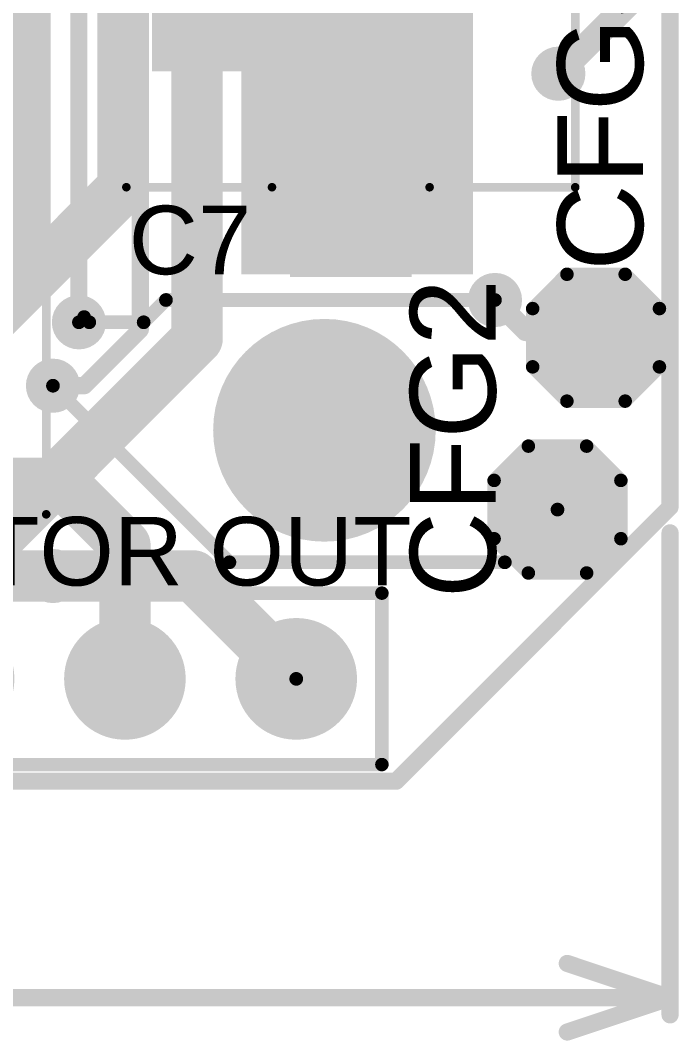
# Model space of a CAD drawing. Header units: millimetres. Extents: x -0.39 to 1.43, y -0.39 to 1.45.
# Drawn here: x 1.046 to 1.43, y -0.356 to 0.239 of the extents above; entities that cross this region are included whole.
import ezdxf

# ---------------------------------------------------------------- set-up
doc = ezdxf.new("R2010")
doc.units = ezdxf.units.MM
doc.header["$MEASUREMENT"] = 0
for name, color, linetype in [('BottomLayer', 5, 'Continuous'), ('BottomPaste', 16, 'Continuous'), ('BottomSolder', 6, 'Continuous'), ('Mechanical1', 6, 'Continuous'), ('Mechanical2', 216, 'Continuous'), ('MultiLayer', 9, 'Continuous'), ('PadHoleLayer', 156, 'Continuous'), ('TopLayer', 1, 'Continuous'), ('TopOverlay', 2, 'Continuous'), ('TopPaste', 8, 'Continuous'), ('TopSolder', 216, 'Continuous'), ('ViaHoleLayer', 16, 'Continuous')]:
    doc.layers.add(name, color=color, linetype=linetype)
doc.styles.add('Arial', font='', dxfattribs={"height": 0.2})
doc.styles.get('Arial').set_extended_font_data('Arial')

# ---------------------------------------------------------------- blocks, each defined once
blk = doc.blocks.new('T__________16')
at = {"layer": 'TopLayer'}
blk.add_hatch(color=1, dxfattribs=at).paths.add_polyline_path([(0.015, 0.03), (-0.015, 0.03), (-0.03, 0.015), (-0.03, -0.015), (-0.015, -0.03), (0.015, -0.03), (0.03, -0.015), (0.03, 0.015)])
at = {"layer": 'TopPaste'}
blk.add_hatch(color=8, dxfattribs=at).paths.add_polyline_path([(0.015, 0.03), (-0.015, 0.03), (-0.03, 0.015), (-0.03, -0.015), (-0.015, -0.03), (0.015, -0.03), (0.03, -0.015), (0.03, 0.015)])
at = {"layer": 'TopSolder'}
blk.add_hatch(color=216, dxfattribs=at).paths.add_polyline_path([(0.017, 0.034), (-0.017, 0.034), (-0.034, 0.017), (-0.034, -0.017), (-0.017, -0.034), (0.017, -0.034), (0.034, -0.017), (0.034, 0.017)])
at = {"layer": 'TopOverlay', "const_width": 0.007874}
for points in [[(-0.037, 0.017), (-0.017, 0.037)], [(-0.017, 0.037), (0.017, 0.037)], [(-0.017, 0.037), (0.017, 0.037)], [(0.017, 0.037), (0.037, 0.017)], [(-0.037, -0.017), (-0.037, 0.017)], [(0.037, -0.017), (0.037, 0.017)], [(-0.037, -0.017), (-0.017, -0.037)], [(0.017, -0.037), (0.037, -0.017)], [(-0.017, -0.037), (0.017, -0.037)], [(-0.017, -0.037), (0.017, -0.037)]]:
    blk.add_lwpolyline(points, dxfattribs=at)
at = {"layer": 'TopOverlay', "const_width": 0.003937}
for points in [[(-0.0189685, 0.037, 1), (-0.0150315, 0.037, 1)], [(-0.0189685, 0.037, 1), (-0.0150315, 0.037, 1)], [(-0.0189685, 0.037, 1), (-0.0150315, 0.037, 1)], [(0.0150315, 0.037, 1), (0.0189685, 0.037, 1)], [(0.0150315, 0.037, 1), (0.0189685, 0.037, 1)], [(0.0150315, 0.037, 1), (0.0189685, 0.037, 1)], [(-0.0389685, 0.017, 1), (-0.0350315, 0.017, 1)], [(-0.0389685, 0.017, 1), (-0.0350315, 0.017, 1)], [(0.0350315, 0.017, 1), (0.0389685, 0.017, 1)], [(0.0350315, 0.017, 1), (0.0389685, 0.017, 1)], [(-0.0389685, -0.017, 1), (-0.0350315, -0.017, 1)], [(-0.0389685, -0.017, 1), (-0.0350315, -0.017, 1)], [(0.0350315, -0.017, 1), (0.0389685, -0.017, 1)], [(0.0350315, -0.017, 1), (0.0389685, -0.017, 1)], [(-0.0189685, -0.037, 1), (-0.0150315, -0.037, 1)], [(-0.0189685, -0.037, 1), (-0.0150315, -0.037, 1)], [(-0.0189685, -0.037, 1), (-0.0150315, -0.037, 1)], [(0.0150315, -0.037, 1), (0.0189685, -0.037, 1)], [(0.0150315, -0.037, 1), (0.0189685, -0.037, 1)], [(0.0150315, -0.037, 1), (0.0189685, -0.037, 1)]]:
    blk.add_lwpolyline(points, format="xyb", close=True, dxfattribs=at)
blk = doc.blocks.new('T__________17')
at = {"layer": 'TopLayer'}
blk.add_hatch(color=1, dxfattribs=at).paths.add_polyline_path([(0.015, 0.03), (-0.015, 0.03), (-0.03, 0.015), (-0.03, -0.015), (-0.015, -0.03), (0.015, -0.03), (0.03, -0.015), (0.03, 0.015)])
at = {"layer": 'TopPaste'}
blk.add_hatch(color=8, dxfattribs=at).paths.add_polyline_path([(0.015, 0.03), (-0.015, 0.03), (-0.03, 0.015), (-0.03, -0.015), (-0.015, -0.03), (0.015, -0.03), (0.03, -0.015), (0.03, 0.015)])
at = {"layer": 'TopSolder'}
blk.add_hatch(color=216, dxfattribs=at).paths.add_polyline_path([(0.017, 0.034), (-0.017, 0.034), (-0.034, 0.017), (-0.034, -0.017), (-0.017, -0.034), (0.017, -0.034), (0.034, -0.017), (0.034, 0.017)])
at = {"layer": 'TopOverlay', "const_width": 0.007874}
for points in [[(-0.037, 0.017), (-0.017, 0.037)], [(-0.017, 0.037), (0.017, 0.037)], [(-0.017, 0.037), (0.017, 0.037)], [(0.017, 0.037), (0.037, 0.017)], [(-0.037, -0.017), (-0.037, 0.017)], [(0.037, -0.017), (0.037, 0.017)], [(-0.037, -0.017), (-0.017, -0.037)], [(0.017, -0.037), (0.037, -0.017)], [(-0.017, -0.037), (0.017, -0.037)], [(-0.017, -0.037), (0.017, -0.037)]]:
    blk.add_lwpolyline(points, dxfattribs=at)
at = {"layer": 'TopOverlay', "const_width": 0.003937}
for points in [[(-0.0189685, 0.037, 1), (-0.0150315, 0.037, 1)], [(-0.0189685, 0.037, 1), (-0.0150315, 0.037, 1)], [(-0.0189685, 0.037, 1), (-0.0150315, 0.037, 1)], [(0.0150315, 0.037, 1), (0.0189685, 0.037, 1)], [(0.0150315, 0.037, 1), (0.0189685, 0.037, 1)], [(0.0150315, 0.037, 1), (0.0189685, 0.037, 1)], [(-0.0389685, 0.017, 1), (-0.0350315, 0.017, 1)], [(-0.0389685, 0.017, 1), (-0.0350315, 0.017, 1)], [(0.0350315, 0.017, 1), (0.0389685, 0.017, 1)], [(0.0350315, 0.017, 1), (0.0389685, 0.017, 1)], [(-0.0389685, -0.017, 1), (-0.0350315, -0.017, 1)], [(-0.0389685, -0.017, 1), (-0.0350315, -0.017, 1)], [(0.0350315, -0.017, 1), (0.0389685, -0.017, 1)], [(0.0350315, -0.017, 1), (0.0389685, -0.017, 1)], [(-0.0189685, -0.037, 1), (-0.0150315, -0.037, 1)], [(-0.0189685, -0.037, 1), (-0.0150315, -0.037, 1)], [(-0.0189685, -0.037, 1), (-0.0150315, -0.037, 1)], [(0.0150315, -0.037, 1), (0.0189685, -0.037, 1)], [(0.0150315, -0.037, 1), (0.0189685, -0.037, 1)], [(0.0150315, -0.037, 1), (0.0189685, -0.037, 1)]]:
    blk.add_lwpolyline(points, format="xyb", close=True, dxfattribs=at)
blk = doc.blocks.new('RVT1H101M0607_52')
at = {"layer": 'TopLayer'}
for points in [[(-0.17913385, 0.03149605), (-0.04133855, 0.03149605), (-0.04133855, -0.03149605), (-0.17913385, -0.03149605)], [(0.04133855, 0.03149605), (0.17913385, 0.03149605), (0.17913385, -0.03149605), (0.04133855, -0.03149605)]]:
    blk.add_hatch(color=1, dxfattribs=at).paths.add_polyline_path(points)
at = {"layer": 'TopPaste'}
for points in [[(-0.17913385, 0.03149605), (-0.04133855, 0.03149605), (-0.04133855, -0.03149605), (-0.17913385, -0.03149605)], [(0.04133855, 0.03149605), (0.17913385, 0.03149605), (0.17913385, -0.03149605), (0.04133855, -0.03149605)]]:
    blk.add_hatch(color=8, dxfattribs=at).paths.add_polyline_path(points)
at = {"layer": 'TopSolder'}
for points in [[(-0.18313385, 0.03549605), (-0.03733855, 0.03549605), (-0.03733855, -0.03549605), (-0.18313385, -0.03549605)], [(0.03733855, 0.03549605), (0.18313385, 0.03549605), (0.18313385, -0.03549605), (0.03733855, -0.03549605)]]:
    blk.add_hatch(color=216, dxfattribs=at).paths.add_polyline_path(points)
at = {"layer": 'TopOverlay', "const_width": 0.005}
for points in [[(-0.1312362, 0.072), (-0.0722362, 0.131)], [(0.1307638, 0.131), (-0.0722362, 0.131)], [(0.1307638, 0.046), (0.1307638, 0.131)], [(-0.1312362, 0.052), (-0.1312362, 0.072)], [(-0.1542362, 0.04), (-0.1542362, 0.068)], [(-0.1402362, 0.054), (-0.1682362, 0.054)], [(0.1307638, -0.131), (0.1307638, -0.046)], [(-0.1312362, -0.072), (-0.1312362, -0.052)], [(-0.0722362, -0.131), (-0.1312362, -0.072)], [(0.1307638, -0.131), (-0.0722362, -0.131)]]:
    blk.add_lwpolyline(points, dxfattribs=at)
at = {"layer": 'TopOverlay', "const_width": 0.0025}
for points in [[(-0.0734862, 0.131, 1), (-0.0709862, 0.131, 1)], [(-0.0734862, 0.131, 1), (-0.0709862, 0.131, 1)], [(0.1295138, 0.131, 1), (0.1320138, 0.131, 1)], [(0.1295138, 0.131, 1), (0.1320138, 0.131, 1)], [(-0.1324862, 0.072, 1), (-0.1299862, 0.072, 1)], [(-0.1324862, 0.072, 1), (-0.1299862, 0.072, 1)], [(-0.1554862, 0.068, 1), (-0.1529862, 0.068, 1)], [(-0.1694862, 0.054, 1), (-0.1669862, 0.054, 1)], [(-0.1414862, 0.054, 1), (-0.1389862, 0.054, 1)], [(-0.1324862, 0.052, 1), (-0.1299862, 0.052, 1)], [(0.1295138, 0.046, 1), (0.1320138, 0.046, 1)], [(-0.1554862, 0.04, 1), (-0.1529862, 0.04, 1)], [(0.1295138, -0.046, 1), (0.1320138, -0.046, 1)], [(-0.1324862, -0.052, 1), (-0.1299862, -0.052, 1)], [(-0.1324862, -0.072, 1), (-0.1299862, -0.072, 1)], [(-0.1324862, -0.072, 1), (-0.1299862, -0.072, 1)], [(-0.0734862, -0.131, 1), (-0.0709862, -0.131, 1)], [(-0.0734862, -0.131, 1), (-0.0709862, -0.131, 1)], [(0.1295138, -0.131, 1), (0.1320138, -0.131, 1)], [(0.1295138, -0.131, 1), (0.1320138, -0.131, 1)]]:
    blk.add_lwpolyline(points, format="xyb", close=True, dxfattribs=at)
blk = doc.blocks.new('R___1210_B_66')
at = {"layer": 'BottomLayer'}
for points in [[(-0.08110235, 0.0535433), (-0.03622045, 0.0535433), (-0.03622045, -0.0535433), (-0.08110235, -0.0535433)], [(0.03622045, 0.0535433), (0.08110235, 0.0535433), (0.08110235, -0.0535433), (0.03622045, -0.0535433)]]:
    blk.add_hatch(color=5, dxfattribs=at).paths.add_polyline_path(points)
at = {"layer": 'BottomPaste'}
for points in [[(-0.08110235, 0.0535433), (-0.03622045, 0.0535433), (-0.03622045, -0.0535433), (-0.08110235, -0.0535433)], [(0.03622045, 0.0535433), (0.08110235, 0.0535433), (0.08110235, -0.0535433), (0.03622045, -0.0535433)]]:
    blk.add_hatch(color=16, dxfattribs=at).paths.add_polyline_path(points)
at = {"layer": 'BottomSolder'}
for points in [[(-0.08510235, 0.0575433), (-0.03222045, 0.0575433), (-0.03222045, -0.0575433), (-0.08510235, -0.0575433)], [(0.03222045, 0.0575433), (0.08510235, 0.0575433), (0.08510235, -0.0575433), (0.03222045, -0.0575433)]]:
    blk.add_hatch(color=6, dxfattribs=at).paths.add_polyline_path(points)
blk = doc.blocks.new('HDR1X4__80')
at = {"layer": 'BottomLayer'}
blk.add_hatch(color=5, dxfattribs=at).paths.add_polyline_path([(-0.03149605, 0.03149605), (0.03149605, 0.03149605), (0.03149605, -0.03149605), (-0.03149605, -0.03149605)])
h = blk.add_hatch(color=5, dxfattribs=at)
edge = h.paths.add_edge_path()
edge.add_arc((0.1, 0), 0.031496, 0, 360)
h = blk.add_hatch(color=5, dxfattribs=at)
edge = h.paths.add_edge_path()
edge.add_arc((0.2, 0), 0.031496, 0, 360)
h = blk.add_hatch(color=5, dxfattribs=at)
edge = h.paths.add_edge_path()
edge.add_arc((0.3, 0), 0.031496, 0, 360)
at = {"layer": 'BottomSolder'}
blk.add_hatch(color=6, dxfattribs=at).paths.add_polyline_path([(-0.03549605, 0.03549605), (0.03549605, 0.03549605), (0.03549605, -0.03549605), (-0.03549605, -0.03549605)])
h = blk.add_hatch(color=6, dxfattribs=at)
edge = h.paths.add_edge_path()
edge.add_arc((0.1, 0), 0.035496, 0, 360)
h = blk.add_hatch(color=6, dxfattribs=at)
edge = h.paths.add_edge_path()
edge.add_arc((0.2, 0), 0.035496, 0, 360)
h = blk.add_hatch(color=6, dxfattribs=at)
edge = h.paths.add_edge_path()
edge.add_arc((0.3, 0), 0.035496, 0, 360)
at = {"layer": 'MultiLayer'}
blk.add_hatch(color=9, dxfattribs=at).paths.add_polyline_path([(-0.03149605, 0.03149605), (0.03149605, 0.03149605), (0.03149605, -0.03149605), (-0.03149605, -0.03149605)])
h = blk.add_hatch(color=9, dxfattribs=at)
edge = h.paths.add_edge_path()
edge.add_arc((0.1, 0), 0.031496, 0, 360)
h = blk.add_hatch(color=9, dxfattribs=at)
edge = h.paths.add_edge_path()
edge.add_arc((0.2, 0), 0.031496, 0, 360)
h = blk.add_hatch(color=9, dxfattribs=at)
edge = h.paths.add_edge_path()
edge.add_arc((0.3, 0), 0.031496, 0, 360)
at = {"layer": 'PadHoleLayer'}
h = blk.add_hatch(color=156, dxfattribs=at)
edge = h.paths.add_edge_path()
edge.add_arc((0, 0), 0.0187008, 0, 360)
h = blk.add_hatch(color=156, dxfattribs=at)
edge = h.paths.add_edge_path()
edge.add_arc((0.1, 0), 0.0187008, 0, 360)
h = blk.add_hatch(color=156, dxfattribs=at)
edge = h.paths.add_edge_path()
edge.add_arc((0.2, 0), 0.0187008, 0, 360)
h = blk.add_hatch(color=156, dxfattribs=at)
edge = h.paths.add_edge_path()
edge.add_arc((0.3, 0), 0.0187008, 0, 360)
at = {"layer": 'TopLayer'}
blk.add_hatch(color=1, dxfattribs=at).paths.add_polyline_path([(-0.03149605, 0.03149605), (0.03149605, 0.03149605), (0.03149605, -0.03149605), (-0.03149605, -0.03149605)])
h = blk.add_hatch(color=1, dxfattribs=at)
edge = h.paths.add_edge_path()
edge.add_arc((0.1, 0), 0.031496, 0, 360)
h = blk.add_hatch(color=1, dxfattribs=at)
edge = h.paths.add_edge_path()
edge.add_arc((0.2, 0), 0.031496, 0, 360)
h = blk.add_hatch(color=1, dxfattribs=at)
edge = h.paths.add_edge_path()
edge.add_arc((0.3, 0), 0.031496, 0, 360)
at = {"layer": 'TopSolder'}
blk.add_hatch(color=216, dxfattribs=at).paths.add_polyline_path([(-0.03549605, 0.03549605), (0.03549605, 0.03549605), (0.03549605, -0.03549605), (-0.03549605, -0.03549605)])
h = blk.add_hatch(color=216, dxfattribs=at)
edge = h.paths.add_edge_path()
edge.add_arc((0.1, 0), 0.035496, 0, 360)
h = blk.add_hatch(color=216, dxfattribs=at)
edge = h.paths.add_edge_path()
edge.add_arc((0.2, 0), 0.035496, 0, 360)
h = blk.add_hatch(color=216, dxfattribs=at)
edge = h.paths.add_edge_path()
edge.add_arc((0.3, 0), 0.035496, 0, 360)
at = {"layer": 'TopOverlay', "const_width": 0.007874}
for points in [[(-0.05, 0.05), (0.35, 0.05)], [(-0.05, -0.05), (-0.05, 0.05)], [(0.35, -0.05), (0.35, 0.05)], [(-0.05, -0.05), (0.35, -0.05)]]:
    blk.add_lwpolyline(points, dxfattribs=at)
at = {"layer": 'TopOverlay', "const_width": 0.003937}
for points in [[(-0.0519685, 0.05, 1), (-0.0480315, 0.05, 1)], [(-0.0519685, 0.05, 1), (-0.0480315, 0.05, 1)], [(0.3480315, 0.05, 1), (0.3519685, 0.05, 1)], [(0.3480315, 0.05, 1), (0.3519685, 0.05, 1)], [(-0.0519685, -0.05, 1), (-0.0480315, -0.05, 1)], [(-0.0519685, -0.05, 1), (-0.0480315, -0.05, 1)], [(0.3480315, -0.05, 1), (0.3519685, -0.05, 1)], [(0.3480315, -0.05, 1), (0.3519685, -0.05, 1)]]:
    blk.add_lwpolyline(points, format="xyb", close=True, dxfattribs=at)
blk = doc.blocks.new('HY951180A_82')
at = {"layer": 'TopOverlay', "const_width": 0.005}
for points in [[(-0.3309998, -0.1218976), (-0.331, -0.331)], [(-0.331, -0.331), (0.3310002, -0.331)]]:
    blk.add_lwpolyline(points, dxfattribs=at)
at = {"layer": 'TopOverlay', "const_width": 0.0025}
blk.add_lwpolyline([(-0.33225, -0.331, 1), (-0.32975, -0.331, 1)], format="xyb", close=True, dxfattribs=at)
blk.add_lwpolyline([(-0.33225, -0.331, 1), (-0.32975, -0.331, 1)], format="xyb", close=True, dxfattribs=at)

msp = doc.modelspace()

# ---------------------------------------------------------------- hatches: boundary and pattern name
at = {"layer": 'BottomLayer'}
for points in [[(1.1893225, 0.091), (1.2897487, 0.091), (1.2897487, 0.3684838), (1.1893225, 0.3684838)], [(1.2492204, 0.091), (1.3102402, 0.091), (1.3102402, 0.2482764), (1.2492204, 0.2482764)]]:
    msp.add_hatch(color=5, dxfattribs=at).paths.add_polyline_path(points)
h = msp.add_hatch(color=5, dxfattribs=at)
edge = h.paths.add_edge_path()
edge.add_arc((1.1916786, 0.2113304), 0.011811, 0, 360)
h = msp.add_hatch(color=5, dxfattribs=at)
edge = h.paths.add_edge_path()
edge.add_arc((1.293, 0.2113304), 0.011811, 0, 360)
h = msp.add_hatch(color=5, dxfattribs=at)
edge = h.paths.add_edge_path()
edge.add_arc((1.36, 0.208), 0.011811, 0, 360)
h = msp.add_hatch(color=5, dxfattribs=at)
edge = h.paths.add_edge_path()
edge.add_arc((1.1916786, 0.1852478), 0.011811, 0, 360)
h = msp.add_hatch(color=5, dxfattribs=at)
edge = h.paths.add_edge_path()
edge.add_arc((1.293, 0.1852478), 0.011811, 0, 360)
h = msp.add_hatch(color=5, dxfattribs=at)
edge = h.paths.add_edge_path()
edge.add_arc((1.1916786, 0.1591652), 0.011811, 0, 360)
h = msp.add_hatch(color=5, dxfattribs=at)
edge = h.paths.add_edge_path()
edge.add_arc((1.293, 0.1591652), 0.011811, 0, 360)
h = msp.add_hatch(color=5, dxfattribs=at)
edge = h.paths.add_edge_path()
edge.add_arc((1.1916786, 0.1330826), 0.011811, 0, 360)
h = msp.add_hatch(color=5, dxfattribs=at)
edge = h.paths.add_edge_path()
edge.add_arc((1.293, 0.1330826), 0.011811, 0, 360)
h = msp.add_hatch(color=5, dxfattribs=at)
edge = h.paths.add_edge_path()
edge.add_arc((1.1916786, 0.107), 0.011811, 0, 360)
h = msp.add_hatch(color=5, dxfattribs=at)
edge = h.paths.add_edge_path()
edge.add_arc((1.293, 0.107), 0.011811, 0, 360)
h = msp.add_hatch(color=5, dxfattribs=at)
edge = h.paths.add_edge_path()
edge.add_arc((1.323, 0.076), 0.011811, 0, 360)
h = msp.add_hatch(color=5, dxfattribs=at)
edge = h.paths.add_edge_path()
edge.add_arc((1.0801526, 0.0629922), 0.011811, 0, 360)
h = msp.add_hatch(color=5, dxfattribs=at)
edge = h.paths.add_edge_path()
edge.add_arc((1.223458, 0), 0.0629921, 0, 360)
h = msp.add_hatch(color=5, dxfattribs=at)
edge = h.paths.add_edge_path()
edge.add_arc((1.065, 0.0259964), 0.011811, 0, 360)
h = msp.add_hatch(color=5, dxfattribs=at)
edge = h.paths.add_edge_path()
edge.add_arc((1.3595, -0.046243), 0.011811, 0, 360)
h = msp.add_hatch(color=5, dxfattribs=at)
edge = h.paths.add_edge_path()
edge.add_arc((1.065, -0.085), 0.011811, 0, 360)
at = {"layer": 'BottomSolder'}
h = msp.add_hatch(color=6, dxfattribs=at)
edge = h.paths.add_edge_path()
edge.add_arc((1.1916786, 0.2113304), 0.015811, 0, 360)
h = msp.add_hatch(color=6, dxfattribs=at)
edge = h.paths.add_edge_path()
edge.add_arc((1.293, 0.2113304), 0.015811, 0, 360)
h = msp.add_hatch(color=6, dxfattribs=at)
edge = h.paths.add_edge_path()
edge.add_arc((1.36, 0.208), 0.015811, 0, 360)
h = msp.add_hatch(color=6, dxfattribs=at)
edge = h.paths.add_edge_path()
edge.add_arc((1.1916786, 0.1852478), 0.015811, 0, 360)
h = msp.add_hatch(color=6, dxfattribs=at)
edge = h.paths.add_edge_path()
edge.add_arc((1.293, 0.1852478), 0.015811, 0, 360)
h = msp.add_hatch(color=6, dxfattribs=at)
edge = h.paths.add_edge_path()
edge.add_arc((1.1916786, 0.1591652), 0.015811, 0, 360)
h = msp.add_hatch(color=6, dxfattribs=at)
edge = h.paths.add_edge_path()
edge.add_arc((1.293, 0.1591652), 0.015811, 0, 360)
h = msp.add_hatch(color=6, dxfattribs=at)
edge = h.paths.add_edge_path()
edge.add_arc((1.1916786, 0.1330826), 0.015811, 0, 360)
h = msp.add_hatch(color=6, dxfattribs=at)
edge = h.paths.add_edge_path()
edge.add_arc((1.293, 0.1330826), 0.015811, 0, 360)
h = msp.add_hatch(color=6, dxfattribs=at)
edge = h.paths.add_edge_path()
edge.add_arc((1.1916786, 0.107), 0.015811, 0, 360)
h = msp.add_hatch(color=6, dxfattribs=at)
edge = h.paths.add_edge_path()
edge.add_arc((1.293, 0.107), 0.015811, 0, 360)
h = msp.add_hatch(color=6, dxfattribs=at)
edge = h.paths.add_edge_path()
edge.add_arc((1.323, 0.076), 0.015811, 0, 360)
h = msp.add_hatch(color=6, dxfattribs=at)
edge = h.paths.add_edge_path()
edge.add_arc((1.0801526, 0.0629922), 0.015811, 0, 360)
h = msp.add_hatch(color=6, dxfattribs=at)
edge = h.paths.add_edge_path()
edge.add_arc((1.223458, 0), 0.0649606, 0, 360)
h = msp.add_hatch(color=6, dxfattribs=at)
edge = h.paths.add_edge_path()
edge.add_arc((1.065, 0.0259964), 0.015811, 0, 360)
h = msp.add_hatch(color=6, dxfattribs=at)
edge = h.paths.add_edge_path()
edge.add_arc((1.3595, -0.046243), 0.015811, 0, 360)
h = msp.add_hatch(color=6, dxfattribs=at)
edge = h.paths.add_edge_path()
edge.add_arc((1.065, -0.085), 0.015811, 0, 360)
at = {"layer": 'MultiLayer'}
h = msp.add_hatch(color=9, dxfattribs=at)
edge = h.paths.add_edge_path()
edge.add_arc((1.223458, 0), 0.0629921, 0, 360)
at = {"layer": 'PadHoleLayer'}
h = msp.add_hatch(color=156, dxfattribs=at)
edge = h.paths.add_edge_path()
edge.add_arc((1.223458, 0), 0.0629921, 0, 360)
at = {"layer": 'TopLayer'}
msp.add_hatch(color=1, dxfattribs=at).paths.add_polyline_path([(1.1748819, 0.091), (1.3052401, 0.091), (1.3052401, 0.245), (1.1748819, 0.245)])
h = msp.add_hatch(color=1, dxfattribs=at)
edge = h.paths.add_edge_path()
edge.add_arc((1.1916786, 0.2113304), 0.011811, 0, 360)
h = msp.add_hatch(color=1, dxfattribs=at)
edge = h.paths.add_edge_path()
edge.add_arc((1.293, 0.2113304), 0.011811, 0, 360)
h = msp.add_hatch(color=1, dxfattribs=at)
edge = h.paths.add_edge_path()
edge.add_arc((1.36, 0.208), 0.011811, 0, 360)
h = msp.add_hatch(color=1, dxfattribs=at)
edge = h.paths.add_edge_path()
edge.add_arc((1.1916786, 0.1852478), 0.011811, 0, 360)
h = msp.add_hatch(color=1, dxfattribs=at)
edge = h.paths.add_edge_path()
edge.add_arc((1.293, 0.1852478), 0.011811, 0, 360)
h = msp.add_hatch(color=1, dxfattribs=at)
edge = h.paths.add_edge_path()
edge.add_arc((1.1916786, 0.1591652), 0.011811, 0, 360)
h = msp.add_hatch(color=1, dxfattribs=at)
edge = h.paths.add_edge_path()
edge.add_arc((1.293, 0.1591652), 0.011811, 0, 360)
h = msp.add_hatch(color=1, dxfattribs=at)
edge = h.paths.add_edge_path()
edge.add_arc((1.1916786, 0.1330826), 0.011811, 0, 360)
h = msp.add_hatch(color=1, dxfattribs=at)
edge = h.paths.add_edge_path()
edge.add_arc((1.293, 0.1330826), 0.011811, 0, 360)
h = msp.add_hatch(color=1, dxfattribs=at)
edge = h.paths.add_edge_path()
edge.add_arc((1.1916786, 0.107), 0.011811, 0, 360)
h = msp.add_hatch(color=1, dxfattribs=at)
edge = h.paths.add_edge_path()
edge.add_arc((1.293, 0.107), 0.011811, 0, 360)
h = msp.add_hatch(color=1, dxfattribs=at)
edge = h.paths.add_edge_path()
edge.add_arc((1.323, 0.076), 0.011811, 0, 360)
h = msp.add_hatch(color=1, dxfattribs=at)
edge = h.paths.add_edge_path()
edge.add_arc((1.0801526, 0.0629922), 0.011811, 0, 360)
h = msp.add_hatch(color=1, dxfattribs=at)
edge = h.paths.add_edge_path()
edge.add_arc((1.223458, 0), 0.0629921, 0, 360)
h = msp.add_hatch(color=1, dxfattribs=at)
edge = h.paths.add_edge_path()
edge.add_arc((1.065, 0.0259964), 0.011811, 0, 360)
h = msp.add_hatch(color=1, dxfattribs=at)
edge = h.paths.add_edge_path()
edge.add_arc((1.3595, -0.046243), 0.011811, 0, 360)
h = msp.add_hatch(color=1, dxfattribs=at)
edge = h.paths.add_edge_path()
edge.add_arc((1.065, -0.085), 0.011811, 0, 360)
at = {"layer": 'TopSolder'}
h = msp.add_hatch(color=216, dxfattribs=at)
edge = h.paths.add_edge_path()
edge.add_arc((1.1916786, 0.2113304), 0.015811, 0, 360)
h = msp.add_hatch(color=216, dxfattribs=at)
edge = h.paths.add_edge_path()
edge.add_arc((1.293, 0.2113304), 0.015811, 0, 360)
h = msp.add_hatch(color=216, dxfattribs=at)
edge = h.paths.add_edge_path()
edge.add_arc((1.36, 0.208), 0.015811, 0, 360)
h = msp.add_hatch(color=216, dxfattribs=at)
edge = h.paths.add_edge_path()
edge.add_arc((1.1916786, 0.1852478), 0.015811, 0, 360)
h = msp.add_hatch(color=216, dxfattribs=at)
edge = h.paths.add_edge_path()
edge.add_arc((1.293, 0.1852478), 0.015811, 0, 360)
h = msp.add_hatch(color=216, dxfattribs=at)
edge = h.paths.add_edge_path()
edge.add_arc((1.1916786, 0.1591652), 0.015811, 0, 360)
h = msp.add_hatch(color=216, dxfattribs=at)
edge = h.paths.add_edge_path()
edge.add_arc((1.293, 0.1591652), 0.015811, 0, 360)
h = msp.add_hatch(color=216, dxfattribs=at)
edge = h.paths.add_edge_path()
edge.add_arc((1.1916786, 0.1330826), 0.015811, 0, 360)
h = msp.add_hatch(color=216, dxfattribs=at)
edge = h.paths.add_edge_path()
edge.add_arc((1.293, 0.1330826), 0.015811, 0, 360)
h = msp.add_hatch(color=216, dxfattribs=at)
edge = h.paths.add_edge_path()
edge.add_arc((1.1916786, 0.107), 0.015811, 0, 360)
h = msp.add_hatch(color=216, dxfattribs=at)
edge = h.paths.add_edge_path()
edge.add_arc((1.293, 0.107), 0.015811, 0, 360)
h = msp.add_hatch(color=216, dxfattribs=at)
edge = h.paths.add_edge_path()
edge.add_arc((1.323, 0.076), 0.015811, 0, 360)
h = msp.add_hatch(color=216, dxfattribs=at)
edge = h.paths.add_edge_path()
edge.add_arc((1.0801526, 0.0629922), 0.015811, 0, 360)
h = msp.add_hatch(color=216, dxfattribs=at)
edge = h.paths.add_edge_path()
edge.add_arc((1.223458, 0), 0.0649606, 0, 360)
h = msp.add_hatch(color=216, dxfattribs=at)
edge = h.paths.add_edge_path()
edge.add_arc((1.065, 0.0259964), 0.015811, 0, 360)
h = msp.add_hatch(color=216, dxfattribs=at)
edge = h.paths.add_edge_path()
edge.add_arc((1.3595, -0.046243), 0.015811, 0, 360)
h = msp.add_hatch(color=216, dxfattribs=at)
edge = h.paths.add_edge_path()
edge.add_arc((1.065, -0.085), 0.015811, 0, 360)
at = {"layer": 'ViaHoleLayer'}
h = msp.add_hatch(color=16, dxfattribs=at)
edge = h.paths.add_edge_path()
edge.add_arc((1.1916786, 0.2113304), 0.0059055, 0, 360)
h = msp.add_hatch(color=16, dxfattribs=at)
edge = h.paths.add_edge_path()
edge.add_arc((1.293, 0.2113304), 0.0059055, 0, 360)
h = msp.add_hatch(color=16, dxfattribs=at)
edge = h.paths.add_edge_path()
edge.add_arc((1.36, 0.208), 0.0059055, 0, 360)
h = msp.add_hatch(color=16, dxfattribs=at)
edge = h.paths.add_edge_path()
edge.add_arc((1.1916786, 0.1852478), 0.0059055, 0, 360)
h = msp.add_hatch(color=16, dxfattribs=at)
edge = h.paths.add_edge_path()
edge.add_arc((1.293, 0.1852478), 0.0059055, 0, 360)
h = msp.add_hatch(color=16, dxfattribs=at)
edge = h.paths.add_edge_path()
edge.add_arc((1.1916786, 0.1591652), 0.0059055, 0, 360)
h = msp.add_hatch(color=16, dxfattribs=at)
edge = h.paths.add_edge_path()
edge.add_arc((1.293, 0.1591652), 0.0059055, 0, 360)
h = msp.add_hatch(color=16, dxfattribs=at)
edge = h.paths.add_edge_path()
edge.add_arc((1.1916786, 0.1330826), 0.0059055, 0, 360)
h = msp.add_hatch(color=16, dxfattribs=at)
edge = h.paths.add_edge_path()
edge.add_arc((1.293, 0.1330826), 0.0059055, 0, 360)
h = msp.add_hatch(color=16, dxfattribs=at)
edge = h.paths.add_edge_path()
edge.add_arc((1.1916786, 0.107), 0.0059055, 0, 360)
h = msp.add_hatch(color=16, dxfattribs=at)
edge = h.paths.add_edge_path()
edge.add_arc((1.293, 0.107), 0.0059055, 0, 360)
h = msp.add_hatch(color=16, dxfattribs=at)
edge = h.paths.add_edge_path()
edge.add_arc((1.323, 0.076), 0.0059055, 0, 360)
h = msp.add_hatch(color=16, dxfattribs=at)
edge = h.paths.add_edge_path()
edge.add_arc((1.0801526, 0.0629922), 0.0059055, 0, 360)
h = msp.add_hatch(color=16, dxfattribs=at)
edge = h.paths.add_edge_path()
edge.add_arc((1.065, 0.0259964), 0.0059055, 0, 360)
h = msp.add_hatch(color=16, dxfattribs=at)
edge = h.paths.add_edge_path()
edge.add_arc((1.3595, -0.046243), 0.0059055, 0, 360)
h = msp.add_hatch(color=16, dxfattribs=at)
edge = h.paths.add_edge_path()
edge.add_arc((1.065, -0.085), 0.0059055, 0, 360)

# ---------------------------------------------------------------- linework, layer by layer
at = {"layer": 'BottomLayer'}
for points, const_width in [([(1.1058268, 0.141472), (1.1058268, 0.372157)], 0.03), ([(1.36, 0.208), (1.412, 0.26)], 0.015), ([(1.0269764, 0.0626216), (1.1058268, 0.141472)], 0.03), ([(1.1179454, 0.0629922), (1.1309532, 0.076)], 0.008), ([(1.1309532, 0.076), (1.323, 0.076)], 0.008), ([(1.0801526, 0.0629922), (1.1179454, 0.0629922)], 0.008), ([(1.065, 0.0259964), (1.1679964, -0.077)], 0.008), ([(0.9600068, -0.0310083), (1.0710083, -0.0310083)], 0.03), ([(1.0710083, -0.0310083), (1.106993, -0.066993)], 0.03), ([(1.328743, -0.077), (1.3595, -0.046243)], 0.008), ([(1.106993, -0.1450004), (1.106993, -0.066993)], 0.03), ([(0.941, -0.085), (1.065, -0.085)], 0.03), ([(1.1679964, -0.077), (1.328743, -0.077)], 0.008)]:
    msp.add_lwpolyline(points, dxfattribs=dict(at, const_width=const_width))
for points, const_width in [([(1.35625, 0.208, 1), (1.36375, 0.208, 1)], 0.0075), ([(1.0983268, 0.141472, 1), (1.1133268, 0.141472, 1)], 0.015), ([(1.0983268, 0.141472, 1), (1.1133268, 0.141472, 1)], 0.015), ([(1.1289532, 0.076, 1), (1.1329532, 0.076, 1)], 0.004), ([(1.1289532, 0.076, 1), (1.1329532, 0.076, 1)], 0.004), ([(1.321, 0.076, 1), (1.325, 0.076, 1)], 0.004), ([(1.0781526, 0.0629922, 1), (1.0821526, 0.0629922, 1)], 0.004), ([(1.1159454, 0.0629922, 1), (1.1199454, 0.0629922, 1)], 0.004), ([(1.1159454, 0.0629922, 1), (1.1199454, 0.0629922, 1)], 0.004), ([(1.063, 0.0259964, 1), (1.067, 0.0259964, 1)], 0.004), ([(1.0635083, -0.0310083, 1), (1.0785083, -0.0310083, 1)], 0.015), ([(1.0635083, -0.0310083, 1), (1.0785083, -0.0310083, 1)], 0.015), ([(1.3575, -0.046243, 1), (1.3615, -0.046243, 1)], 0.004), ([(1.099493, -0.066993, 1), (1.114493, -0.066993, 1)], 0.015), ([(1.099493, -0.066993, 1), (1.114493, -0.066993, 1)], 0.015), ([(1.0575, -0.085, 1), (1.0725, -0.085, 1)], 0.015), ([(1.1659964, -0.077, 1), (1.1699964, -0.077, 1)], 0.004), ([(1.1659964, -0.077, 1), (1.1699964, -0.077, 1)], 0.004), ([(1.326743, -0.077, 1), (1.330743, -0.077, 1)], 0.004), ([(1.326743, -0.077, 1), (1.330743, -0.077, 1)], 0.004), ([(1.099493, -0.1450004, 1), (1.114493, -0.1450004, 1)], 0.015)]:
    msp.add_lwpolyline(points, format="xyb", close=True, dxfattribs=dict(at, const_width=const_width))
at = {"layer": 'Mechanical1', "const_width": 0.01}
for points in [[(1.425189, -0.341), (1.425189, -0.0598044)], [(1.365189, -0.311), (1.425189, -0.331)], [(0.8759152, -0.331), (1.425189, -0.331)], [(1.365189, -0.351), (1.425189, -0.331)]]:
    msp.add_lwpolyline(points, dxfattribs=at)
at = {"layer": 'Mechanical1', "const_width": 0.005}
for points in [[(1.422689, -0.0598044, 1), (1.427689, -0.0598044, 1)], [(1.362689, -0.311, 1), (1.367689, -0.311, 1)], [(1.422689, -0.331, 1), (1.427689, -0.331, 1)], [(1.422689, -0.331, 1), (1.427689, -0.331, 1)], [(1.422689, -0.331, 1), (1.427689, -0.331, 1)], [(1.422689, -0.341, 1), (1.427689, -0.341, 1)], [(1.362689, -0.351, 1), (1.367689, -0.351, 1)]]:
    msp.add_lwpolyline(points, format="xyb", close=True, dxfattribs=at)
at = {"layer": 'Mechanical2', "const_width": 0.01}
for points in [[(1.425189, -0.0448044), (1.425189, 1.2867316)], [(1.265269, -0.2047244), (1.425189, -0.0448044)], [(-0.041811, -0.2047244), (1.265269, -0.2047244)]]:
    msp.add_lwpolyline(points, dxfattribs=at)
at = {"layer": 'Mechanical2', "const_width": 0.005}
for points in [[(1.422689, -0.0448044, 1), (1.427689, -0.0448044, 1)], [(1.422689, -0.0448044, 1), (1.427689, -0.0448044, 1)], [(1.262769, -0.2047244, 1), (1.267769, -0.2047244, 1)], [(1.262769, -0.2047244, 1), (1.267769, -0.2047244, 1)]]:
    msp.add_lwpolyline(points, format="xyb", close=True, dxfattribs=at)
at = {"layer": 'TopLayer'}
for points, const_width in [([(1.0454891, 0.0854925), (1.0454891, 0.4343257)], 0.03), ([(1.116, 0.0586863), (1.116, 0.440424)], 0.01), ([(1.1491338, 0.0533642), (1.1491338, 0.4204627)], 0.03), ([(1.0801526, 0.0629922), (1.0801526, 0.4219444)], 0.01), ([(0.9679627, 0.0079661), (1.0454891, 0.0854925)], 0.03), ([(1.323, 0.076), (1.3410295, 0.0579705)], 0.012), ([(1.006993, -0.0887766), (1.1491338, 0.0533642)], 0.03), ([(1.0831872, 0.0660269), (1.0862081, 0.063006)], 0.008), ([(1.0833101, 0.0259964), (1.116, 0.0586863)], 0.01), ([(1.3410295, 0.0579705), (1.3780295, 0.0579705)], 0.012), ([(1.3780295, 0.0579705), (1.382, 0.054)], 0.012), ([(1.065, 0.0259964), (1.0833101, 0.0259964)], 0.01), ([(1.065, -0.085), (1.1469926, -0.085)], 0.03), ([(1.1469926, -0.085), (1.2051052, -0.1431126)], 0.03), ([(1.2051052, -0.145), (1.2051052, -0.1431126)], 0.03), ([(1.2051052, -0.145), (1.2069926, -0.145)], 0.022), ([(1.2069926, -0.145), (1.206993, -0.1450004)], 0.008)]:
    msp.add_lwpolyline(points, dxfattribs=dict(at, const_width=const_width))
for points, const_width in [([(1.0379891, 0.0854925, 1), (1.0529891, 0.0854925, 1)], 0.015), ([(1.0379891, 0.0854925, 1), (1.0529891, 0.0854925, 1)], 0.015), ([(1.32, 0.076, 1), (1.326, 0.076, 1)], 0.006), ([(1.0776526, 0.0629922, 1), (1.0826526, 0.0629922, 1)], 0.005), ([(1.0811872, 0.0660269, 1), (1.0851872, 0.0660269, 1)], 0.004), ([(1.0842081, 0.063006, 1), (1.0882081, 0.063006, 1)], 0.004), ([(1.1416338, 0.0533642, 1), (1.1566338, 0.0533642, 1)], 0.015), ([(1.1416338, 0.0533642, 1), (1.1566338, 0.0533642, 1)], 0.015), ([(1.1135, 0.0586863, 1), (1.1185, 0.0586863, 1)], 0.005), ([(1.1135, 0.0586863, 1), (1.1185, 0.0586863, 1)], 0.005), ([(1.3380295, 0.0579705, 1), (1.3440295, 0.0579705, 1)], 0.006), ([(1.3380295, 0.0579705, 1), (1.3440295, 0.0579705, 1)], 0.006), ([(1.3750295, 0.0579705, 1), (1.3810295, 0.0579705, 1)], 0.006), ([(1.3750295, 0.0579705, 1), (1.3810295, 0.0579705, 1)], 0.006), ([(1.379, 0.054, 1), (1.385, 0.054, 1)], 0.006), ([(1.0625, 0.0259964, 1), (1.0675, 0.0259964, 1)], 0.005), ([(1.0808101, 0.0259964, 1), (1.0858101, 0.0259964, 1)], 0.005), ([(1.0808101, 0.0259964, 1), (1.0858101, 0.0259964, 1)], 0.005), ([(1.0575, -0.085, 1), (1.0725, -0.085, 1)], 0.015), ([(1.1394926, -0.085, 1), (1.1544926, -0.085, 1)], 0.015), ([(1.1394926, -0.085, 1), (1.1544926, -0.085, 1)], 0.015), ([(1.1976052, -0.1431126, 1), (1.2126052, -0.1431126, 1)], 0.015), ([(1.1976052, -0.1431126, 1), (1.2126052, -0.1431126, 1)], 0.015), ([(1.1976052, -0.145, 1), (1.2126052, -0.145, 1)], 0.015), ([(1.1996052, -0.145, 1), (1.2106052, -0.145, 1)], 0.011), ([(1.2014926, -0.145, 1), (1.2124926, -0.145, 1)], 0.011), ([(1.2049926, -0.145, 1), (1.2089926, -0.145, 1)], 0.004), ([(1.204993, -0.1450004, 1), (1.208993, -0.1450004, 1)], 0.004)]:
    msp.add_lwpolyline(points, format="xyb", close=True, dxfattribs=dict(at, const_width=const_width))

# ---------------------------------------------------------------- block references
for name, p, rotation in [('HY951180A_82', (0.7300875, 0.2819837), 90), ('RVT1H101M0607_52', (1.2388393, 0.2725348), 270)]:
    msp.add_blockref(name, p, dxfattribs=dict(rotation=rotation))
for name, p in [('R___1210_B_66', (1.208, 0.267)), ('T__________17', (1.382, 0.054)), ('T__________16', (1.3595, -0.046243)), ('HDR1X4__80', (0.906993, -0.1450004))]:
    msp.add_blockref(name, p)

# ---------------------------------------------------------------- texts
at = {"layer": 'TopOverlay', "style": 'Arial'}
for s, height, rotation, p in [('CFG3', 0.05, 90, (1.4094144, 0.093)), ('CFG2', 0.05, 90, (1.3234144, -0.098)), ('MOTOR OUT', 0.04, 360, (0.9329378, -0.0905324))]:
    msp.add_text(s, height=height, rotation=rotation, dxfattribs=at).set_placement(p)
msp.add_text('C7', height=0.04, dxfattribs=at).set_placement((1.1092681, 0.0910065))

doc.saveas('drawing.dxf')
